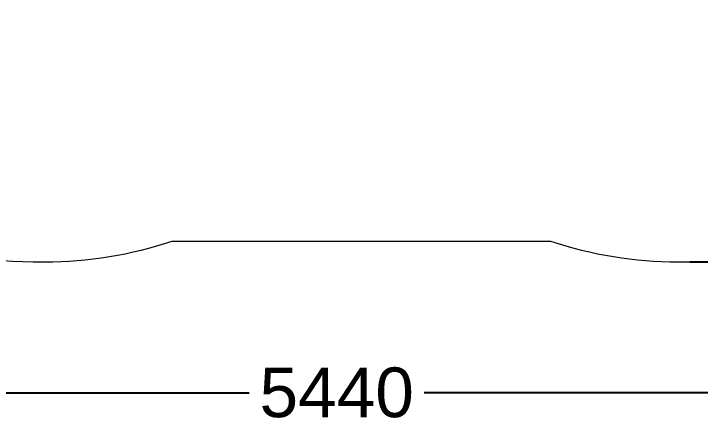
# Model space of a CAD drawing. Extents: x -3514 to 3672, y -2461 to 3671.
# Drawn here: x -1294 to 1262, y -2461 to -928 of the extents above; entities that cross this region are included whole.
import ezdxf

# ---------------------------------------------------------------- set-up
doc = ezdxf.new("R2010")
doc.units = 0
doc.header["$LTSCALE"] = 5
doc.header["$PDMODE"] = 33
doc.header["$PDSIZE"] = 20
doc.layers.get('Defpoints').update_dxf_attribs({"linetype": 'CONTINUOUS'})
doc.layers.add('Lg_area', color=4, linetype='CONTINUOUS')
doc.layers.add('Lg_dim', color=7, linetype='CONTINUOUS')
doc.styles.add('LG1', font='arial.ttf', dxfattribs={"height": 185})
doc.dimstyles.new('LG_DIM', dxfattribs={"dimtxt": 185, "dimasz": 120, "dimexe": 50, "dimexo": 1, "dimgap": 50, "dimtad": 0, "dimtih": 1, "dimtoh": 1, "dimdec": 0, "dimrnd": 10, "dimdsep": 46, "dimtxsty": 'LG1', "dimcen": 2.5, "dimclrt": 4, "dimadec": 4, "dimazin": 0, "dimtfac": 1, "dimtdec": 0, "dimtmove": 0, "dimatfit": 3, "dimfxl": 1, "dimtolj": 1, "dimtzin": 0, "dimarcsym": 0})

# ---------------------------------------------------------------- blocks, each defined once
blk = doc.blocks.new('*D4')
at = {"layer": 'Defpoints', "color": 0}
for p in [(-2722.2, -362.5), (2722.8, -362.5), (2722.8, -2339.6)]:
    blk.add_point(p, dxfattribs=at)
at = {"layer": 'Lg_dim', "color": 0, "lineweight": -2}
for p, q in [((-2722.2, -363.5), (-2722.2, -2389.6)), ((2722.8, -363.5), (2722.8, -2389.6)), ((-2602.2, -2339.6), (-417.4, -2339.6)), ((2602.8, -2339.6), (233.8, -2339.6))]:
    blk.add_line(p, q, dxfattribs=at)
at = {"layer": 'Lg_dim', "color": 0}
for points in [[(-2602.2, -2319.6), (-2602.2, -2359.6), (-2722.2, -2339.6)], [(2602.8, -2359.6), (2602.8, -2319.6), (2722.8, -2339.6)]]:
    blk.add_solid(points, dxfattribs=at)
at = {"layer": 'Lg_dim', "color": 4, "insert": (-91.8, -2339.6), "char_height": 185, "attachment_point": 5, "style": 'LG1'}
blk.add_mtext('\\A1;5440', dxfattribs=at)
blk = doc.blocks.new('*D5')
at = {"layer": 'Defpoints', "color": 0}
for p in [(1221.5, 1852), (1221.5, -1852), (3392, -1852)]:
    blk.add_point(p, dxfattribs=at)
at = {"layer": 'Lg_dim', "color": 0, "lineweight": -2}
for p, q in [((1222.5, 1852), (3442, 1852)), ((3392, 1732), (3392, 50.2)), ((3392, -1732), (3392, -238.6)), ((1222.5, -1852), (3442, -1852))]:
    blk.add_line(p, q, dxfattribs=at)
at = {"layer": 'Lg_dim', "color": 0}
for points in [[(3412, 1732), (3372, 1732), (3392, 1852)], [(3372, -1732), (3412, -1732), (3392, -1852)]]:
    blk.add_solid(points, dxfattribs=at)
at = {"layer": 'Lg_dim', "color": 4, "insert": (3392, -94.2), "char_height": 185, "attachment_point": 5, "style": 'LG1'}
blk.add_mtext('\\A1;3700', dxfattribs=at)

msp = doc.modelspace()

# ---------------------------------------------------------------- linework, layer by layer
at = {"layer": 'Lg_area', "color": 83, "linetype": 'Continuous', "lineweight": 0}
for p, q in [((-704.1, -1775), (704.1, -1775)), ((-1221.5, -1852), (-1178.5, -1852)), ((1178.5, -1852), (1221.5, -1852))]:
    msp.add_line(p, q, dxfattribs=at)
for centre, start, end in [((-1221.5, -351), 180, 270), ((1221.5, -351), 270, 0), ((-1178.5, -351), 270, 288.4261), ((1178.5, -351), 251.5739, 270)]:
    msp.add_arc(centre, 1501, start, end, dxfattribs=at)

# ---------------------------------------------------------------- dimensions: what is measured, and where the dimension line sits
at = {"layer": 'Lg_dim'}
dim = msp.add_linear_dim(base=(3392, -1852, -424.8), p1=(1221.5, 1852), p2=(1221.5, -1852), angle=90, dimstyle='LG_DIM', dxfattribs=at)
dim.commit()
dim.dimension.update_dxf_attribs({"geometry": '*D5', "text_midpoint": (3392, -94.2, -424.8), "dimtype": 160})
dim = msp.add_linear_dim(base=(2722.8, -2339.6, -424.8), p1=(-2722.2, -362.5, -424.8), p2=(2722.8, -362.5, -424.8), dimstyle='LG_DIM', dxfattribs=at)
dim.commit()
dim.dimension.update_dxf_attribs({"geometry": '*D4', "text_midpoint": (-91.8, -2339.6, -424.8), "dimtype": 160})

doc.saveas('drawing.dxf')
